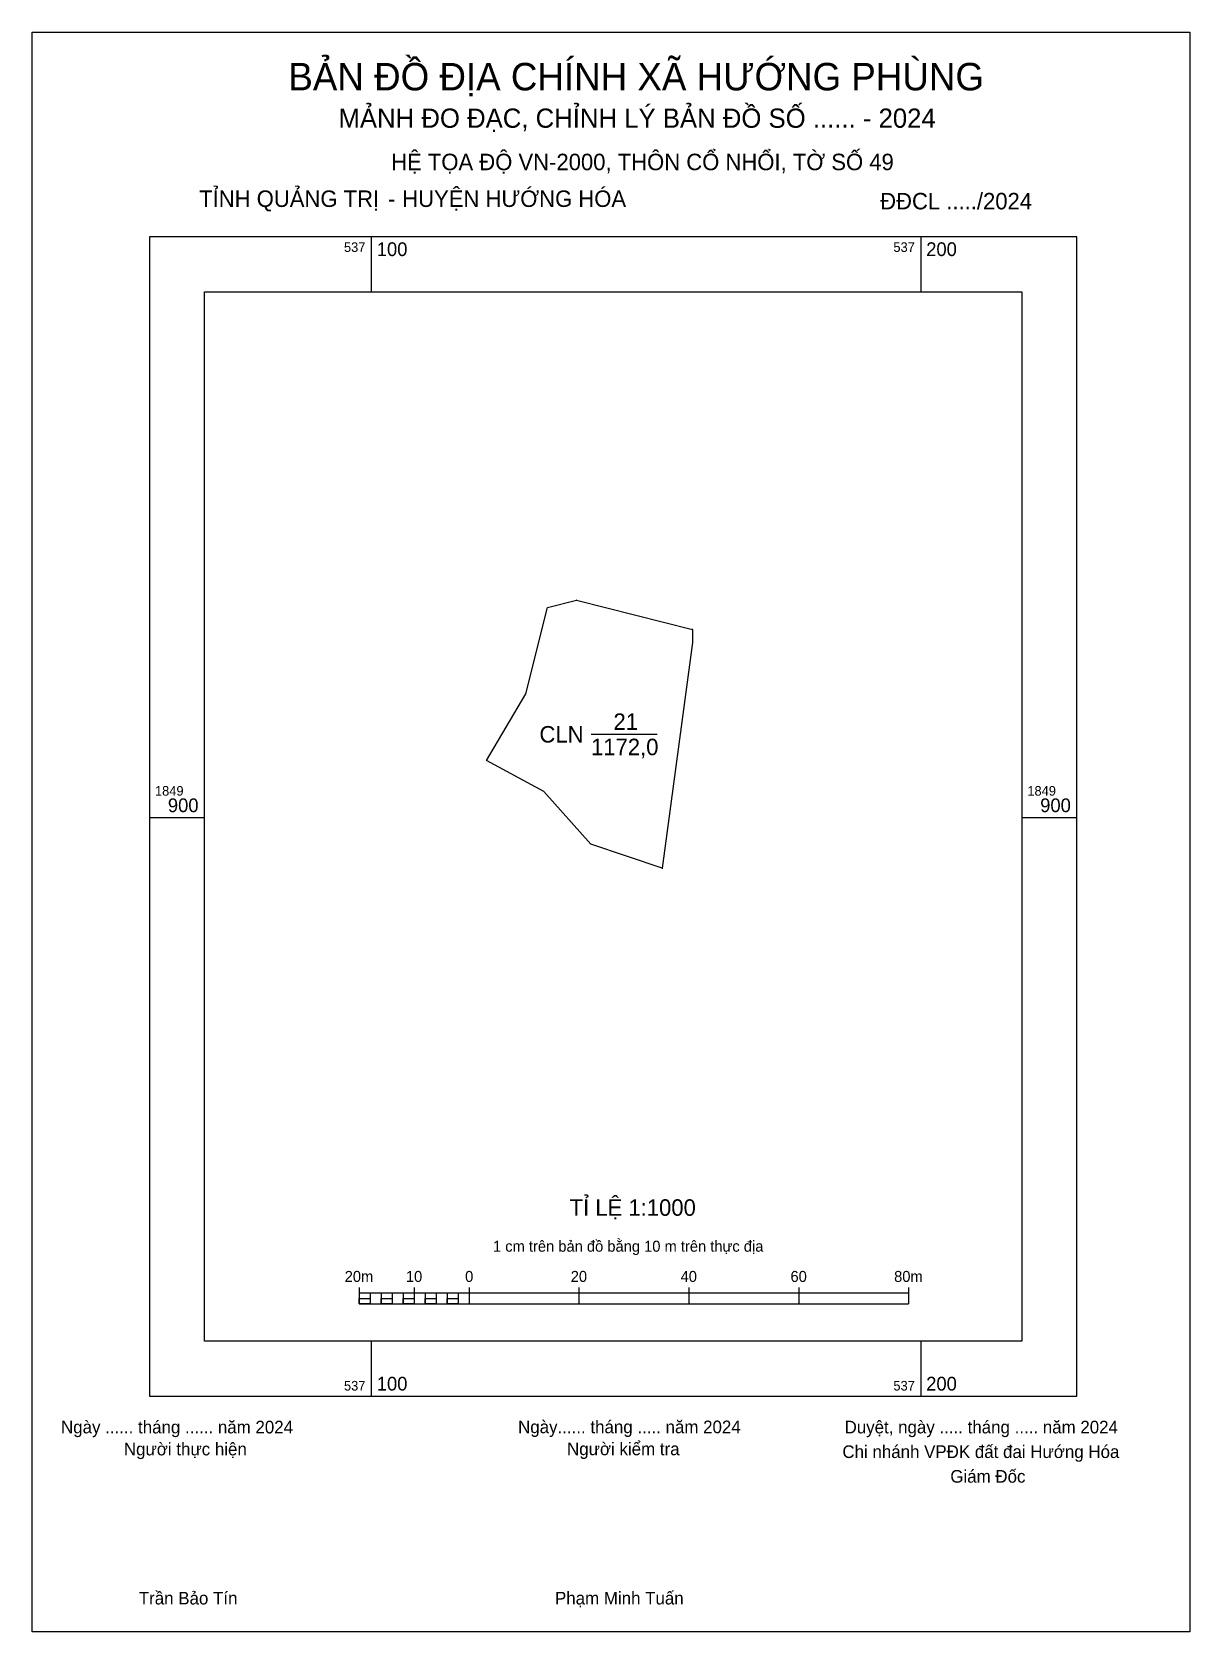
# Model space of a CAD drawing. Extents: x 537038 to 537249, y 1849752 to 1850043.
import ezdxf

# ---------------------------------------------------------------- set-up
doc = ezdxf.new("R2010")
doc.units = 0
for name, color, linetype in [('Level 1', 7, 'Continuous'), ('Level 10', 7, 'Continuous'), ('Level 13', 7, 'Continuous'), ('Level 2', 7, 'Continuous'), ('Level 27', 7, 'Continuous'), ('Level 6', 7, 'Continuous'), ('Level 62', 7, 'Continuous'), ('Level 63', 7, 'Continuous')]:
    doc.layers.add(name, color=color, linetype=linetype)

msp = doc.modelspace()

# ---------------------------------------------------------------- linework, layer by layer
at = {"layer": 'Level 1'}
for p, q in [((537038.25, 1850043), (537038.25, 1850043)), ((537249.01, 1849751.77), (537249.01, 1849751.77))]:
    msp.add_line(p, q, dxfattribs=at)
at = {"layer": 'Level 10'}
msp.add_line((537140, 1849915.17), (537152.04, 1849915.17), dxfattribs=at)
msp.add_lwpolyline([(537137.35, 1849939.56), (537158.44, 1849934.26), (537158.45, 1849931.91), (537152.97, 1849890.78), (537139.94, 1849895.16), (537131.42, 1849904.77), (537121, 1849910.43), (537128.1, 1849922.51), (537132.1, 1849938.24)], close=True, dxfattribs=at)
at = {"layer": 'Level 2'}
msp.add_lwpolyline([(537038.25, 1850043), (537249.01, 1850043), (537249.01, 1849751.77), (537038.25, 1849751.77)], close=True, dxfattribs=at)
at = {"layer": 'Level 27'}
for p, q in [((537137.35, 1849939.56), (537137.39, 1849939.65)), ((537158.44, 1849934.26), (537158.47, 1849934.36)), ((537152.97, 1849890.78), (537152.96, 1849890.68))]:
    msp.add_line(p, q, dxfattribs=at)
at = {"layer": 'Level 62'}
msp.add_lwpolyline([(537069.63, 1849995.72), (537218.41, 1849995.72), (537218.41, 1849804.72), (537069.63, 1849804.72)], close=True, dxfattribs=at)
at = {"layer": 'Level 63'}
for p, q in [((537038.25, 1850038), (537038.25, 1850043)), ((537038.25, 1850043), (537043.25, 1850043)), ((537038.25, 1850038), (537038.25, 1850043)), ((537038.25, 1850043), (537043.25, 1850043)), ((537244.01, 1850043), (537249.01, 1850043)), ((537244.01, 1850043), (537249.01, 1850043)), ((537249.01, 1850043), (537249.01, 1850038)), ((537249.01, 1850043), (537249.01, 1850038)), ((537038.25, 1850038), (537038.25, 1850038)), ((537038.25, 1850038), (537038.25, 1850038)), ((537100, 1850005.72), (537100, 1849995.72)), ((537200, 1850005.72), (537200, 1849995.72)), ((537059.63, 1849900), (537069.63, 1849900)), ((537218.41, 1849900), (537228.41, 1849900)), ((537097.79, 1849814.49), (537097.79, 1849811.49)), ((537097.79, 1849813.49), (537197.79, 1849813.49)), ((537099.79, 1849813.49), (537099.79, 1849811.49)), ((537101.79, 1849813.49), (537101.79, 1849811.49)), ((537103.79, 1849813.49), (537103.79, 1849811.49)), ((537105.79, 1849813.49), (537105.79, 1849811.49)), ((537107.79, 1849814.49), (537107.79, 1849811.49)), ((537107.79, 1849813.49), (537107.79, 1849811.49)), ((537109.79, 1849813.49), (537109.79, 1849811.49)), ((537111.79, 1849813.49), (537111.79, 1849811.49)), ((537113.79, 1849813.49), (537113.79, 1849811.49)), ((537115.79, 1849813.49), (537115.79, 1849811.49)), ((537117.79, 1849814.49), (537117.79, 1849811.49)), ((537117.79, 1849813.49), (537117.79, 1849811.49)), ((537137.79, 1849814.49), (537137.79, 1849811.49)), ((537157.79, 1849814.49), (537157.79, 1849811.49)), ((537177.79, 1849814.49), (537177.79, 1849811.49)), ((537197.79, 1849814.49), (537197.79, 1849811.49)), ((537097.79, 1849811.49), (537197.79, 1849811.49)), ((537100, 1849804.72), (537100, 1849794.72)), ((537200, 1849804.72), (537200, 1849794.72)), ((537038.25, 1849751.77), (537038.25, 1849756.77)), ((537038.25, 1849751.77), (537038.25, 1849756.77)), ((537249.01, 1849756.77), (537249.01, 1849751.77)), ((537249.01, 1849756.77), (537249.01, 1849751.77)), ((537043.25, 1849751.77), (537038.25, 1849751.77)), ((537043.25, 1849751.77), (537038.25, 1849751.77)), ((537249.01, 1849751.77), (537244.01, 1849751.77)), ((537249.01, 1849751.77), (537244.01, 1849751.77))]:
    msp.add_line(p, q, dxfattribs=at)
for points in [[(537059.63, 1850005.72), (537059.63, 1849794.72), (537228.41, 1849794.72), (537228.41, 1850005.72)], [(537097.79, 1849812.49), (537099.79, 1849812.49), (537099.79, 1849811.49), (537097.79, 1849811.49)], [(537097.79, 1849812.49), (537099.79, 1849812.49), (537099.79, 1849811.49), (537097.79, 1849811.49)], [(537101.79, 1849812.49), (537103.79, 1849812.49), (537103.79, 1849811.49), (537101.79, 1849811.49)], [(537105.79, 1849812.49), (537107.79, 1849812.49), (537107.79, 1849811.49), (537105.79, 1849811.49)], [(537109.79, 1849812.49), (537111.79, 1849812.49), (537111.79, 1849811.49), (537109.79, 1849811.49)], [(537113.79, 1849812.49), (537115.79, 1849812.49), (537115.79, 1849811.49), (537113.79, 1849811.49)]]:
    msp.add_lwpolyline(points, close=True, dxfattribs=at)

# ---------------------------------------------------------------- texts
at = {"layer": 'Level 13'}
for s, p in [('21', (537144.08, 1849915.97)), ('CLN', (537130.61, 1849913.67)), ('1172,0', (537140, 1849911.37))]:
    msp.add_text(s, height=3, dxfattribs=at).set_placement(p)
at = {"layer": 'Level 6'}
for s, p in [('HỆ TỌA ÐỘ VN-2000, THÔN CỔ NHỔI, TỜ SỐ 49', (537103.61, 1850017.85)), ('TỈ LỆ 1:1000', (537136.1, 1849827.53))]:
    msp.add_text(s, height=3, dxfattribs=at).set_placement(p)
at = {"layer": 'Level 63'}
for s, height, p in [('BẢN ĐỒ ĐỊA CHÍNH XÃ HƯỚNG PHÙNG ', 5, (537084.91, 1850032.38)), ('MẢNH ĐO ĐẠC, CHỈNH LÝ BẢN ĐỒ SỐ ...... - 2024', 3.5, (537094.03, 1850025.57)), ('TỈNH QUẢNG TRỊ', 3, (537068.67, 1850011.16)), (' HUYỆN HƯỚNG HÓA', 3, (537104.52, 1850011.16)), ('-', 3, (537103.04, 1850011.16)), ('ĐĐCL ...../2024', 3, (537192.62, 1850010.72)), ('537', 1.75, (537095.03, 1850002.97)), ('100', 2.5, (537101, 1850002.22)), ('537', 1.75, (537195.03, 1850002.97)), ('200', 2.5, (537201, 1850002.22)), ('1849', 1.75, (537060.63, 1849904)), ('1849', 1.75, (537219.41, 1849904)), ('900', 2.5, (537062.98, 1849901)), ('900', 2.5, (537221.75, 1849901)), ('1 cm trên bản đồ bằng 10 m trên thực địa', 2, (537122.15, 1849820.99)), ('20m', 2, (537095.16, 1849815.49)), ('10', 2, (537106.3, 1849815.49)), ('0', 2, (537117.08, 1849815.49)), ('20', 2, (537136.3, 1849815.49)), ('40', 2, (537156.3, 1849815.49)), ('60', 2, (537176.3, 1849815.49)), ('80m', 2, (537195.16, 1849815.49)), ('537', 1.75, (537095.03, 1849795.72)), ('100', 2.5, (537101, 1849795.72)), ('537', 1.75, (537195.03, 1849795.72)), ('200', 2.5, (537201, 1849795.72)), ('Ngày ...... tháng ...... năm 2024', 2.3, (537043.53, 1849787.92)), ('Ngày...... tháng ..... năm 2024', 2.3, (537126.72, 1849787.95)), ('Duyệt, ngày ..... tháng ..... năm 2024', 2.3, (537186.15, 1849787.92)), ('Người thực hiện', 2.3, (537054.97, 1849783.92)), ('Người kiểm tra', 2.3, (537135.63, 1849783.95)), ('Chi nhánh VPĐK đất đai Hướng Hóa', 2.3, (537185.75, 1849783.44)), ('Giám Đốc', 2.3, (537205.39, 1849778.95)), ('Trần Bảo Tín', 2.3, (537057.69, 1849756.78)), ('Phạm Minh Tuấn', 2.3, (537133.44, 1849756.78))]:
    msp.add_text(s, height=height, dxfattribs=at).set_placement(p)

doc.saveas('drawing.dxf')
